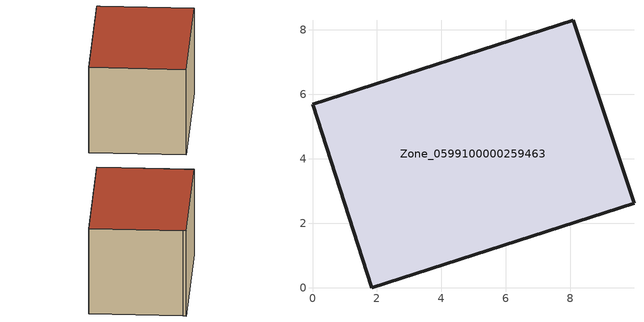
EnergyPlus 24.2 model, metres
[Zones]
Zone_0599100000259463
 floor ground (C_G): 0,5.68 8.09,8.29 8.16,8.06 9.97,2.62 1.84,0 z3.72
 wall outside (C_F): 1.84,0 9.97,2.62 8.16,8.06 8.09,8.29 0,5.68 1.84,0 z3.72:9.51
 roof outside (C_R): 8.09,8.29 0,5.68 1.84,0 9.97,2.62 8.16,8.06 z9.51
[BUILDING]
Pand.0599100000259463: North Axis=0; Terrain=City; Loads Convergence Tolerance Value=0.04; Temperature Convergence Tolerance Value=0.4; Solar Distribution=FullExterior; Maximum Number of Warmup Days=25; Minimum Number of Warmup Days=1
[Site:Location]
Rotterdam.The.Hague.AP_ZH_NLD Design_Conditions: Latitude=51.96; Longitude=4.45; Time Zone=1; Elevation=-4.5
[SITE:GROUNDTEMPERATURE:BUILDINGSURFACE]
18, 18, 18, 18, 18, 18, 18, 18, 18, 18, 18, 18
[MATERIAL] Thermal Absorptance=0.9; Solar Absorptance=0.7; Visible Absorptance=0.7
Name | Roughness | Thickness | Conductivity | Density | Specific Heat
G.TI.1946-1964 | MediumSmooth | 0.15 | 1 | 540 | 1210
F.TI.1946-1964 | Rough | 0.3 | 0.857143 | 1920 | 840
R.TI.1946-1964 | MediumRough | 0.2 | 0.277778 | 1500 | 1000
[CONSTRUCTION]
C_G: G.TI.1946-1964
C_F: F.TI.1946-1964
C_R: R.TI.1946-1964
[ZONE]
Zone_0599100000259463: Type=1; Multiplier=1; Ceiling Height=Autocalculate; Volume=Autocalculate; Floor Area=autocalculate; Part of Total Floor Area=Yes
[ZONEINFILTRATION:DESIGNFLOWRATE]
Infil_Zone_0599100000259463: Zone or ZoneList or Space or SpaceList=Zone_0599100000259463; Schedule=AlwaysOn; Design Flow Rate Calculation Method=Flow/Area; Flow Rate per Floor Area=0.003; Constant Term Coefficient=1; Temperature Term Coefficient=0; Velocity Term Coefficient=0; Velocity Squared Term Coefficient=0
[HVACTEMPLATE:ZONE:IDEALLOADSAIRSYSTEM]
Zone_0599100000259463: Maximum Heating Supply Air Temperature=50; Minimum Cooling Supply Air Temperature=13; Maximum Heating Supply Air Humidity Ratio=0.0156; Minimum Cooling Supply Air Humidity Ratio=0.0077; Heating Limit=NoLimit; Cooling Limit=NoLimit; Dehumidification Control Type=ConstantSensibleHeatRatio; Cooling Sensible Heat Ratio=0.7; Dehumidification Setpoint=60; Humidification Control Type=None; Humidification Setpoint=30; Outdoor Air Method=None; Outdoor Air Flow Rate per Person=0.00944; Outdoor Air Flow Rate per Zone Floor Area=0; Outdoor Air Flow Rate per Zone=0; Demand Controlled Ventilation Type=None; Outdoor Air Economizer Type=NoEconomizer; Heat Recovery Type=None; Sensible Heat Recovery Effectiveness=0.7; Latent Heat Recovery Effectiveness=0.65
[ZONECONTROL:THERMOSTAT]
ThermostatControl_Zone_0599100000259463: Zone or ZoneList=Zone_0599100000259463; Control Type Schedule=DualSetpointControlType; Control 1=Thermostat_Zone_0599100000259463; Temperature Difference Between Cutout And Setpoint=0
[THERMOSTATSETPOINT:DUALSETPOINT]
Thermostat_Zone_0599100000259463: Heating Setpoint Temperature Schedule=HeatingSetpoint_Zone_0599100000259463; Cooling Setpoint Temperature Schedule=CoolingSetpoint_Zone_0599100000259463
[SCHEDULE:COMPACT]
HeatingSetpoint_Zone_0599100000259463: Through: 12/31, For: AllDays, Until: 24:00, 21
CoolingSetpoint_Zone_0599100000259463: Through: 12/31, For: AllDays, Until: 24:00, 24
DualSetpointControlType: Through: 12/31, For: AllDays, Until: 24:00, 4
AlwaysOn: Through: 12/31, For: AllDays, Until: 24:00, 1
